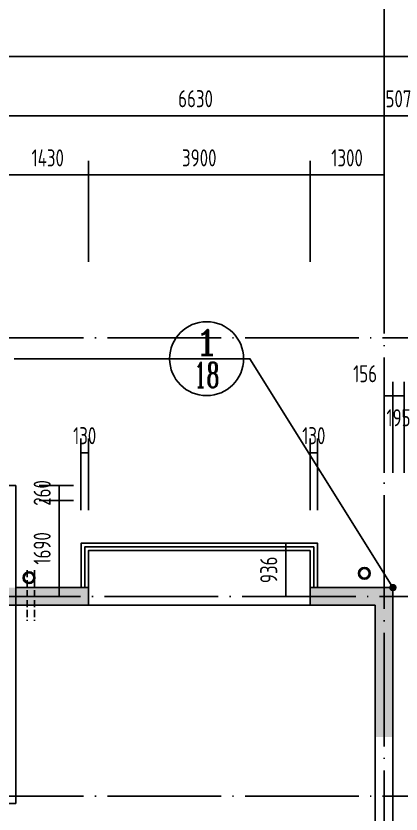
# Model space of a CAD drawing. Extents: x -726032 to 135930, y -151624 to 587044.
# Drawn here: x -442371 to -435598, y 422407 to 436443 of the extents above; entities that cross this region are included whole.
import ezdxf
from ezdxf.enums import TextEntityAlignment as Align

# ---------------------------------------------------------------- set-up
doc = ezdxf.new("R2010")
doc.units = 0
doc.header["$LTSCALE"] = 1000
doc.header["$MEASUREMENT"] = 0
doc.linetypes.add('DASH', pattern=[0.35, 0.25, -0.1])
doc.linetypes.add('DOTE', pattern=[2.42, 2, -0.2, 0.02, -0.2])
doc.layers.get('0').update_dxf_attribs({"linetype": 'CONTINUOUS'})
doc.layers.get('DEFPOINTS').update_dxf_attribs({"color": 1, "linetype": 'CONTINUOUS'})
for name, color, linetype in [('AXIS', 245, 'CONTINUOUS'), ('COLUMN', 170, 'CONTINUOUS'), ('DOTE', 8, 'DOTE'), ('PUB_DIM', 245, 'CONTINUOUS'), ('WALL', 255, 'CONTINUOUS'), ('WINDOW', 155, 'CONTINUOUS'), ('引线', 213, 'CONTINUOUS'), ('空调', 245, 'CONTINUOUS'), ('雨水管', 20, 'CONTINUOUS')]:
    doc.layers.add(name, color=color, linetype=linetype)
doc.styles.add('COMP', font='COMPLEX', dxfattribs={"bigfont": 'hztxt'})
doc.styles.add('DIM_FONT', font='isocp.shx', dxfattribs={"width": 0.8})
doc.dimstyles.new('AXIS', dxfattribs={"dimtxt": 300, "dimasz": 1, "dimexe": 250, "dimexo": 300, "dimgap": 150, "dimtad": 1, "dimdec": 0, "dimzin": 0, "dimdsep": 46, "dimtxsty": 'DIM_FONT', "dimcen": 0.09, "dimse1": 1, "dimse2": 1, "dimclrt": 142, "dimadec": 0, "dimazin": 0, "dimtfac": 1, "dimtdec": 0, "dimtix": 1, "dimtmove": 2, "dimatfit": 3, "dimfxl": 1, "dimtolj": 1, "dimtzin": 0, "dimarcsym": 0})
doc.dimstyles.new('DIMB', dxfattribs={"dimtxt": 300, "dimasz": 1, "dimexe": 250, "dimexo": 300, "dimgap": 150, "dimtad": 1, "dimdec": 0, "dimzin": 0, "dimdsep": 46, "dimtxsty": 'DIM_FONT', "dimcen": 0.09, "dimse2": 1, "dimclrt": 142, "dimadec": 0, "dimazin": 0, "dimtfac": 1, "dimtdec": 0, "dimtix": 1, "dimtmove": 2, "dimatfit": 3, "dimfxl": 1, "dimtolj": 1, "dimtzin": 0, "dimarcsym": 0})
doc.dimstyles.new('DIMN', dxfattribs={"dimtxt": 300, "dimasz": 1, "dimexe": 250, "dimexo": 300, "dimgap": 150, "dimtad": 1, "dimdec": 0, "dimzin": 0, "dimdsep": 46, "dimtxsty": 'DIM_FONT', "dimcen": 0.09, "dimclrt": 142, "dimadec": 0, "dimazin": 0, "dimtfac": 1, "dimtdec": 0, "dimtix": 1, "dimtmove": 2, "dimatfit": 3, "dimfxl": 1, "dimtolj": 1, "dimtzin": 0, "dimarcsym": 0})

# ---------------------------------------------------------------- blocks, each defined once
blk = doc.blocks.new('*D508')
at = {"layer": 'AXIS', "color": 0, "lineweight": -2, "transparency": 16777216}
for p, q in [((-481293, 433156), (-481293, 435977)), ((-412614, 433156), (-412614, 435977)), ((-412615, 435727), (-481292, 435727))]:
    blk.add_line(p, q, dxfattribs=at)
at = {"layer": 'AXIS', "color": 0, "transparency": 16777216}
for points in [[(-481292, 435728), (-481292, 435727), (-481293, 435727)], [(-412615, 435728), (-412615, 435727), (-412614, 435727)]]:
    blk.add_solid(points, dxfattribs=at)
at = {"layer": 'DEFPOINTS', "color": 0, "transparency": 16777216}
for p in [(-481293, 435727), (-481293, 432856), (-412614, 432856)]:
    blk.add_point(p, dxfattribs=at)
at = {"layer": 'AXIS', "color": 142, "transparency": 16777216, "insert": (-446953, 436027), "char_height": 300, "attachment_point": 5, "style": 'DIM_FONT'}
blk.add_mtext('\\A1;68679', dxfattribs=at)
blk = doc.blocks.new('_INDEX')
blk.add_line((-0.5, 0), (0.5, 0))
blk.add_circle((0, 0), 0.5)
at = {"style": 'COMP'}
for tag, width, p, p2 in [('1', 2.333333, (-0.17, 0.05), (0.17, 0.05)), ('-', 1.166667, (-0.17, -0.39), (0.17, -0.39))]:
    blk.add_attdef(tag, text='', height=0.34, dxfattribs=dict(at, width=width)).set_placement(p, p2, align=Align.FIT)
blk = doc.blocks.new('*D917')
at = {"layer": 'DEFPOINTS', "color": 0, "transparency": 16777216}
for p in [(-435546, 429761), (-435741, 428106), (-435546, 428106)]:
    blk.add_point(p, dxfattribs=at)
at = {"layer": 'PUB_DIM', "color": 0, "lineweight": -2, "transparency": 16777216}
for p, q in [((-435741, 428406), (-435741, 430011)), ((-435546, 428406), (-435546, 430011)), ((-435742, 429761), (-435743, 429761)), ((-435741, 429761), (-435546, 429761)), ((-435545, 429761), (-435544, 429761))]:
    blk.add_line(p, q, dxfattribs=at)
at = {"layer": 'PUB_DIM', "color": 0, "transparency": 16777216}
for points in [[(-435742, 429761), (-435742, 429761), (-435741, 429761)], [(-435545, 429761), (-435545, 429761), (-435546, 429761)]]:
    blk.add_solid(points, dxfattribs=at)
at = {"layer": 'PUB_DIM', "color": 142, "transparency": 16777216, "insert": (-435643, 429377), "char_height": 300, "attachment_point": 5, "style": 'DIM_FONT'}
blk.add_mtext('\\A1;195', dxfattribs=at)
blk = doc.blocks.new('*D918')
at = {"layer": 'DEFPOINTS', "color": 0, "transparency": 16777216}
for p in [(-435741, 429761), (-435897, 428106), (-435741, 428106)]:
    blk.add_point(p, dxfattribs=at)
at = {"layer": 'PUB_DIM', "color": 0, "lineweight": -2, "transparency": 16777216}
for p, q in [((-435897, 428406), (-435897, 430011)), ((-435741, 428406), (-435741, 430011)), ((-435898, 429761), (-435899, 429761)), ((-435897, 429761), (-435741, 429761)), ((-435740, 429761), (-435739, 429761))]:
    blk.add_line(p, q, dxfattribs=at)
at = {"layer": 'PUB_DIM', "color": 0, "transparency": 16777216}
for points in [[(-435898, 429761), (-435898, 429761), (-435897, 429761)], [(-435740, 429761), (-435740, 429761), (-435741, 429761)]]:
    blk.add_solid(points, dxfattribs=at)
at = {"layer": 'PUB_DIM', "color": 142, "transparency": 16777216, "insert": (-436230, 430151), "char_height": 300, "attachment_point": 5, "style": 'DIM_FONT'}
blk.add_mtext('\\A1;156', dxfattribs=at)
blk = doc.blocks.new('*D924')
at = {"layer": 'DEFPOINTS', "color": 0, "transparency": 16777216}
for p in [(-438452, 427170), (-438452, 426234), (-437625, 426234)]:
    blk.add_point(p, dxfattribs=at)
at = {"layer": 'PUB_DIM', "color": 0, "lineweight": -2, "transparency": 16777216}
for p, q in [((-438152, 427170), (-437375, 427170)), ((-437625, 427169), (-437625, 426235)), ((-438152, 426234), (-437375, 426234))]:
    blk.add_line(p, q, dxfattribs=at)
at = {"layer": 'PUB_DIM', "color": 0, "transparency": 16777216}
for points in [[(-437626, 427169), (-437625, 427169), (-437625, 427170)], [(-437626, 426235), (-437625, 426235), (-437625, 426234)]]:
    blk.add_solid(points, dxfattribs=at)
at = {"layer": 'PUB_DIM', "color": 142, "transparency": 16777216, "insert": (-437925, 426702), "char_height": 300, "attachment_point": 5, "rotation": 90, "style": 'DIM_FONT'}
blk.add_mtext('\\A1;936', dxfattribs=at)
blk = doc.blocks.new('*D925')
at = {"layer": 'DEFPOINTS', "color": 0, "transparency": 16777216}
for p in [(-442262, 428184), (-442262, 427924), (-441610, 427924)]:
    blk.add_point(p, dxfattribs=at)
at = {"layer": 'PUB_DIM', "color": 0, "lineweight": -2, "transparency": 16777216}
for p, q in [((-441962, 428184), (-441360, 428184)), ((-441610, 428185), (-441610, 428186)), ((-441610, 428184), (-441610, 427924)), ((-441962, 427924), (-441360, 427924)), ((-441610, 427923), (-441610, 427922))]:
    blk.add_line(p, q, dxfattribs=at)
at = {"layer": 'PUB_DIM', "color": 0, "transparency": 16777216}
for points in [[(-441610, 428185), (-441609, 428185), (-441610, 428184)], [(-441610, 427923), (-441609, 427923), (-441610, 427924)]]:
    blk.add_solid(points, dxfattribs=at)
at = {"layer": 'PUB_DIM', "color": 142, "transparency": 16777216, "insert": (-441910, 428054), "char_height": 300, "attachment_point": 5, "rotation": 90, "style": 'DIM_FONT'}
blk.add_mtext('\\A1;260', dxfattribs=at)
blk = doc.blocks.new('*D926')
at = {"layer": 'DEFPOINTS', "color": 0, "transparency": 16777216}
for p in [(-441097, 428761), (-441227, 427454), (-441097, 427454)]:
    blk.add_point(p, dxfattribs=at)
at = {"layer": 'PUB_DIM', "color": 0, "lineweight": -2, "transparency": 16777216}
for p, q in [((-441227, 427754), (-441227, 429011)), ((-441097, 427754), (-441097, 429011)), ((-441228, 428761), (-441229, 428761)), ((-441227, 428761), (-441097, 428761)), ((-441096, 428761), (-441095, 428761))]:
    blk.add_line(p, q, dxfattribs=at)
at = {"layer": 'PUB_DIM', "color": 0, "transparency": 16777216}
for points in [[(-441228, 428762), (-441228, 428761), (-441227, 428761)], [(-441096, 428762), (-441096, 428761), (-441097, 428761)]]:
    blk.add_solid(points, dxfattribs=at)
at = {"layer": 'PUB_DIM', "color": 142, "transparency": 16777216, "insert": (-441162, 429061), "char_height": 300, "attachment_point": 5, "style": 'DIM_FONT'}
blk.add_mtext('\\A1;130', dxfattribs=at)
blk = doc.blocks.new('*D3683')
at = {"layer": 'DEFPOINTS', "color": 0, "transparency": 16777216}
for p in [(-442262, 427924), (-442262, 426234), (-441610, 426234)]:
    blk.add_point(p, dxfattribs=at)
at = {"layer": 'PUB_DIM', "color": 0, "lineweight": -2, "transparency": 16777216}
for p, q in [((-441962, 427924), (-441360, 427924)), ((-441610, 427923), (-441610, 426235))]:
    blk.add_line(p, q, dxfattribs=at)
at = {"layer": 'PUB_DIM', "color": 0, "transparency": 16777216}
for points in [[(-441610, 427923), (-441609, 427923), (-441610, 427924)], [(-441610, 426235), (-441609, 426235), (-441610, 426234)]]:
    blk.add_solid(points, dxfattribs=at)
at = {"layer": 'PUB_DIM', "color": 142, "transparency": 16777216, "insert": (-441910, 427079), "char_height": 300, "attachment_point": 5, "rotation": 90, "style": 'DIM_FONT'}
blk.add_mtext('\\A1;1690', dxfattribs=at)
blk = doc.blocks.new('*D933')
at = {"layer": 'DEFPOINTS', "color": 0, "transparency": 16777216}
for p in [(-437197, 428761), (-437197, 427454), (-437067, 427454)]:
    blk.add_point(p, dxfattribs=at)
at = {"layer": 'PUB_DIM', "color": 0, "lineweight": -2, "transparency": 16777216}
for p, q in [((-437197, 427754), (-437197, 429011)), ((-437067, 427754), (-437067, 429011)), ((-437198, 428761), (-437199, 428761)), ((-437067, 428761), (-437197, 428761)), ((-437066, 428761), (-437065, 428761))]:
    blk.add_line(p, q, dxfattribs=at)
at = {"layer": 'PUB_DIM', "color": 0, "transparency": 16777216}
for points in [[(-437198, 428762), (-437198, 428761), (-437197, 428761)], [(-437066, 428762), (-437066, 428761), (-437067, 428761)]]:
    blk.add_solid(points, dxfattribs=at)
at = {"layer": 'PUB_DIM', "color": 142, "transparency": 16777216, "insert": (-437132, 429061), "char_height": 300, "attachment_point": 5, "style": 'DIM_FONT'}
blk.add_mtext('\\A1;130', dxfattribs=at)
blk = doc.blocks.new('*D3316')
at = {"layer": 'AXIS', "color": 0, "lineweight": -2, "transparency": 16777216}
for p, q in [((-435898, 434687), (-435899, 434687)), ((-435390, 434687), (-435897, 434687)), ((-435389, 434687), (-435388, 434687))]:
    blk.add_line(p, q, dxfattribs=at)
at = {"layer": 'AXIS', "color": 0, "transparency": 16777216}
for points in [[(-435898, 434688), (-435898, 434687), (-435897, 434687)], [(-435389, 434688), (-435389, 434687), (-435390, 434687)]]:
    blk.add_solid(points, dxfattribs=at)
at = {"layer": 'DEFPOINTS', "color": 0, "transparency": 16777216}
for p in [(-435897, 434687), (-435897, 432856), (-435390, 432856)]:
    blk.add_point(p, dxfattribs=at)
at = {"layer": 'AXIS', "color": 142, "transparency": 16777216, "insert": (-435643, 434987), "char_height": 300, "attachment_point": 5, "style": 'DIM_FONT'}
blk.add_mtext('\\A1;507', dxfattribs=at)
blk = doc.blocks.new('*D3715')
at = {"layer": 'DEFPOINTS', "color": 0, "transparency": 16777216}
for p in [(-442527, 433647), (-442527, 431816), (-441097, 431816)]:
    blk.add_point(p, dxfattribs=at)
at = {"layer": 'PUB_DIM', "color": 0, "lineweight": -2, "transparency": 16777216}
for p, q in [((-441097, 432116), (-441097, 433897)), ((-441098, 433647), (-442526, 433647))]:
    blk.add_line(p, q, dxfattribs=at)
at = {"layer": 'PUB_DIM', "color": 0, "transparency": 16777216}
for points in [[(-442526, 433648), (-442526, 433647), (-442527, 433647)], [(-441098, 433648), (-441098, 433647), (-441097, 433647)]]:
    blk.add_solid(points, dxfattribs=at)
at = {"layer": 'PUB_DIM', "color": 142, "transparency": 16777216, "insert": (-441812, 433947), "char_height": 300, "attachment_point": 5, "style": 'DIM_FONT'}
blk.add_mtext('\\A1;1430', dxfattribs=at)
blk = doc.blocks.new('*D1014')
at = {"layer": 'DEFPOINTS', "color": 0, "transparency": 16777216}
for p in [(-441097, 433647), (-441097, 431816), (-437197, 431816)]:
    blk.add_point(p, dxfattribs=at)
at = {"layer": 'PUB_DIM', "color": 0, "lineweight": -2, "transparency": 16777216}
for p, q in [((-441097, 432116), (-441097, 433897)), ((-437197, 432116), (-437197, 433897)), ((-437198, 433647), (-441096, 433647))]:
    blk.add_line(p, q, dxfattribs=at)
at = {"layer": 'PUB_DIM', "color": 0, "transparency": 16777216}
for points in [[(-441096, 433648), (-441096, 433647), (-441097, 433647)], [(-437198, 433648), (-437198, 433647), (-437197, 433647)]]:
    blk.add_solid(points, dxfattribs=at)
at = {"layer": 'PUB_DIM', "color": 142, "transparency": 16777216, "insert": (-439147, 433947), "char_height": 300, "attachment_point": 5, "style": 'DIM_FONT'}
blk.add_mtext('\\A1;3900', dxfattribs=at)
blk = doc.blocks.new('*D3317')
at = {"layer": 'AXIS', "color": 0, "lineweight": -2, "transparency": 16777216}
blk.add_line((-435898, 434687), (-442526, 434687), dxfattribs=at)
at = {"layer": 'AXIS', "color": 0, "transparency": 16777216}
for points in [[(-442526, 434688), (-442526, 434687), (-442527, 434687)], [(-435898, 434688), (-435898, 434687), (-435897, 434687)]]:
    blk.add_solid(points, dxfattribs=at)
at = {"layer": 'DEFPOINTS', "color": 0, "transparency": 16777216}
for p in [(-442527, 434687), (-442527, 432856), (-435897, 432856)]:
    blk.add_point(p, dxfattribs=at)
at = {"layer": 'AXIS', "color": 142, "transparency": 16777216, "insert": (-439212, 434987), "char_height": 300, "attachment_point": 5, "style": 'DIM_FONT'}
blk.add_mtext('\\A1;6630', dxfattribs=at)
blk = doc.blocks.new('*D1015')
at = {"layer": 'DEFPOINTS', "color": 0, "transparency": 16777216}
for p in [(-437197, 433647), (-437197, 431816), (-435897, 431816)]:
    blk.add_point(p, dxfattribs=at)
at = {"layer": 'PUB_DIM', "color": 0, "lineweight": -2, "transparency": 16777216}
for p, q in [((-437197, 432116), (-437197, 433897)), ((-435897, 432116), (-435897, 433897)), ((-435898, 433647), (-437196, 433647))]:
    blk.add_line(p, q, dxfattribs=at)
at = {"layer": 'PUB_DIM', "color": 0, "transparency": 16777216}
for points in [[(-437196, 433648), (-437196, 433647), (-437197, 433647)], [(-435898, 433648), (-435898, 433647), (-435897, 433647)]]:
    blk.add_solid(points, dxfattribs=at)
at = {"layer": 'PUB_DIM', "color": 142, "transparency": 16777216, "insert": (-436547, 433947), "char_height": 300, "attachment_point": 5, "style": 'DIM_FONT'}
blk.add_mtext('\\A1;1300', dxfattribs=at)

msp = doc.modelspace()

# ---------------------------------------------------------------- linework, layer by layer
at = {"layer": 'AXIS'}
msp.add_line((-435896.9, 437027.3), (-435896.9, 432855.9), dxfattribs=at)
at = {"layer": 'COLUMN'}
for points in [[(-443384.9, 426390), (-443384.9, 426078), (-441096.9, 426390), (-441096.9, 426078)], [(-437196.9, 426390), (-437196.9, 426078), (-435740.9, 426390), (-436052.9, 426078)], [(-436052.9, 426078), (-436052.9, 423764), (-435740.9, 426390), (-435740.9, 423764)]]:
    msp.add_solid(points, dxfattribs=at)
at = {"layer": 'DOTE'}
for p, q in [((-435896.9, 432855.9), (-435896.9, 405011.9)), ((-481902.2, 430784), (-412270.4, 430784)), ((-481954.2, 426234), (-412270.4, 426234)), ((-481902.2, 422724), (-412270.4, 422724))]:
    msp.add_line(p, q, dxfattribs=at)
at = {"layer": 'WALL'}
for p, q in [((-442370.9, 428184), (-442682.9, 428184)), ((-442370.9, 422594), (-442370.9, 428184)), ((-441096.9, 426390), (-442370.9, 426390)), ((-441096.9, 426078), (-441096.9, 426390)), ((-435740.9, 426390), (-437196.9, 426390)), ((-437196.9, 426390), (-437196.9, 426078)), ((-435740.9, 426390), (-435740.9, 416198)), ((-441096.9, 426078), (-443384.9, 426078)), ((-436052.9, 426078), (-437196.9, 426078)), ((-436052.9, 420514), (-436052.9, 426078)), ((-443384.9, 422594), (-442370.9, 422594))]:
    msp.add_line(p, q, dxfattribs=at)
at = {"layer": 'WINDOW'}
msp.add_line((-441096.9, 426078), (-437196.9, 426078), dxfattribs=at)
for points in [[(-441226.9, 426390), (-441226.9, 427170), (-437066.9, 427170), (-437066.9, 426390)], [(-441161.9, 426390), (-441161.9, 427105), (-437131.9, 427105), (-437131.9, 426390)], [(-441096.9, 426390), (-441096.9, 427040), (-437196.9, 427040), (-437196.9, 426390)]]:
    msp.add_lwpolyline(points, dxfattribs=at)
at = {"layer": '引线'}
msp.add_lwpolyline([(-435740.9, 426390), (-438255.1, 430415.3), (-442401.3, 430415.3)], dxfattribs=at)
at = {"layer": '引线', "const_width": 64.7}
msp.add_lwpolyline([(-435773.5, 426390, 1), (-435708.2, 426390, 1)], format="xyb", close=True, dxfattribs=at)
at = {"layer": '空调', "linetype": 'DASH', "ltscale": 0.5}
for p, q in [((-442175.9, 426695.8), (-442175.9, 425806.4)), ((-442045.9, 426695.8), (-442045.9, 425806.4))]:
    msp.add_line(p, q, dxfattribs=at)
at = {"layer": '雨水管'}
for centre, radius in [((-436242.2, 426640.6), 104), ((-436242.2, 426640.6), 84.5), ((-442141, 426563.4), 104), ((-442141, 426563.4), 84.5)]:
    msp.add_circle(centre, radius, dxfattribs=at)

# ---------------------------------------------------------------- block references
at = {"layer": '引线'}
ref = msp.add_blockref('_INDEX', (-439017.6, 430415.3), dxfattribs=dict(at, xscale=1300, yscale=1300, zscale=1300))
ref.add_attrib('1', '1', dxfattribs={"layer": '0', "height": 442, "style": 'COMP', "width": 2.333333}).set_placement((-439238.6, 430480.3), (-438796.6, 430480.3), align=Align.FIT)
ref.add_attrib('-', '18', dxfattribs={"layer": '0', "height": 442, "style": 'COMP', "width": 0.724138}).set_placement((-439238.6, 429908.3), (-438796.6, 429908.3), align=Align.FIT)

# ---------------------------------------------------------------- dimensions: what is measured, and where the dimension line sits
at = {"layer": 'AXIS'}
dim = msp.add_aligned_dim(p1=(-412613.9, 432855.9), p2=(-481292.9, 432855.9), distance=-2871.4, dimstyle='DIMN', dxfattribs=at)
dim.commit()
dim.dimension.update_dxf_attribs({"geometry": '*D508', "text_midpoint": (-446953.4, 436027.3)})
for base, p1, p2, picture, middle in [((-442526.9, 434687.3), (-435896.9, 432855.9), (-442526.9, 432855.9), '*D3317', (-439211.9, 434987.3)), ((-435896.9, 434687.3), (-435389.9, 432855.9), (-435896.9, 432855.9), '*D3316', (-435643.4, 434987.3))]:
    dim = msp.add_linear_dim(base=base, p1=p1, p2=p2, dimstyle='AXIS', dxfattribs=at)
    dim.commit()
    dim.dimension.update_dxf_attribs({"geometry": picture, "text_midpoint": middle})
at = {"layer": 'PUB_DIM'}
for base, p1, p2, dimstyle, picture, middle in [((-442526.9, 433647.3), (-441096.9, 431815.9), (-442526.9, 431815.9), 'DIMB', '*D3715', (-441811.9, 433947.3)), ((-441096.9, 433647.3), (-437196.9, 431815.9), (-441096.9, 431815.9), 'DIMN', '*D1014', (-439146.9, 433947.3)), ((-437196.9, 433647.3), (-435896.9, 431815.9), (-437196.9, 431815.9), 'DIMN', '*D1015', (-436546.9, 433947.3)), ((-441096.9, 428761.3), (-441226.9, 427454.1), (-441096.9, 427454.1), 'DIMN', '*D926', (-441161.9, 429061.3)), ((-437196.9, 428761.3), (-437066.9, 427454.1), (-437196.9, 427454.1), 'DIMN', '*D933', (-437131.9, 429061.3))]:
    dim = msp.add_linear_dim(base=base, p1=p1, p2=p2, dimstyle=dimstyle, dxfattribs=at)
    dim.commit()
    dim.dimension.update_dxf_attribs({"geometry": picture, "text_midpoint": middle})
for base, p1, p2, picture, middle in [((-435740.9, 429760.7), (-435896.9, 428105.8), (-435740.9, 428105.8), '*D918', (-436230.3, 430150.7)), ((-435545.9, 429760.7), (-435740.9, 428105.8), (-435545.9, 428105.8), '*D917', (-435643.4, 429376.6))]:
    dim = msp.add_linear_dim(base=base, p1=p1, p2=p2, dimstyle='DIMN', dxfattribs=at)
    dim.commit()
    dim.dimension.update_dxf_attribs({"geometry": picture, "text_midpoint": middle, "dimtype": 160})
for base, p1, p2, dimstyle, picture, middle in [((-441609.6, 427924), (-442262, 428184), (-442262, 427924), 'DIMN', '*D925', (-441909.6, 428054)), ((-441609.6, 426234), (-442262, 427924), (-442262, 426234), 'DIMB', '*D3683', (-441909.6, 427079)), ((-437625.4, 426234), (-438451.8, 427170), (-438451.8, 426234), 'DIMN', '*D924', (-437925.4, 426702))]:
    dim = msp.add_linear_dim(base=base, p1=p1, p2=p2, angle=270, dimstyle=dimstyle, dxfattribs=at)
    dim.commit()
    dim.dimension.update_dxf_attribs({"geometry": picture, "text_midpoint": middle})

doc.saveas('drawing.dxf')
